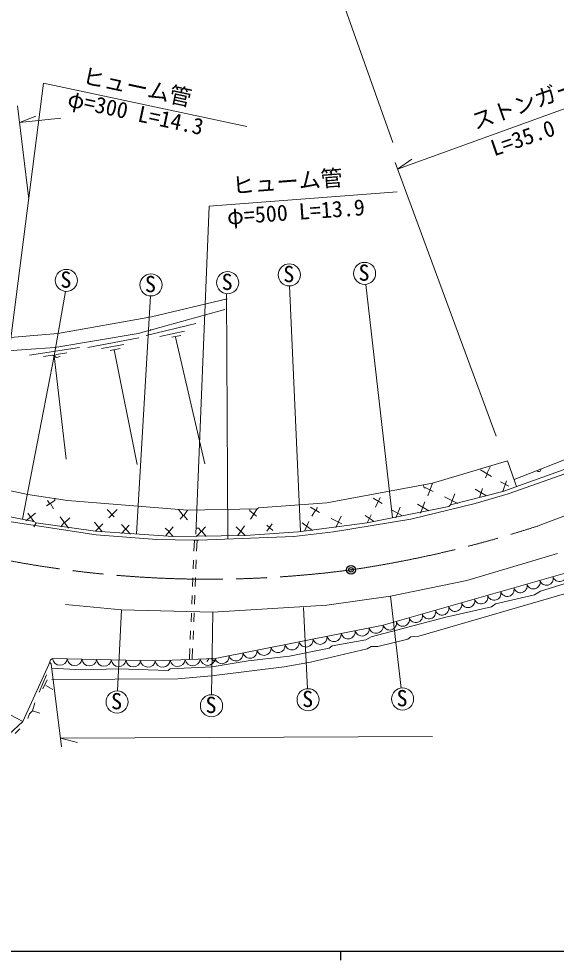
# Model space of a CAD drawing. Units: millimetres, scale not verified. Extents: x 40000 to 680000, y 20000 to 380000.
# Drawn here: x 331654 to 392383, y 204000 to 310398 of the extents above; entities that cross this region are included whole.
import ezdxf
from ezdxf.enums import TextEntityAlignment as Align

# ---------------------------------------------------------------- set-up
doc = ezdxf.new("R2010")
doc.units = ezdxf.units.MM
doc.header["$LTSCALE"] = 1000
doc.header["$PDMODE"] = 32
doc.header["$PDSIZE"] = 500
doc.linetypes.add('CHAIN', pattern=[18.5, 12, -1.5, 3.5, -1.5])
for name, color, linetype, lineweight in [('M-BGD', 7, 'Continuous', 13), ('M-BMK', 2, 'CHAIN', 13), ('M-BMK-SRVR', 3, 'Continuous', 25), ('M-STR-HTXT', 7, 'Continuous', 13), ('M-TTL-BAND', 7, 'Continuous', 25)]:
    doc.layers.add(name, color=color, linetype=linetype, lineweight=lineweight)
doc.styles.add('ＭＳ ゴシック', font='')
doc.styles.get('ＭＳ ゴシック').set_extended_font_data('MS Gothic')

msp = doc.modelspace()

# ---------------------------------------------------------------- linework, layer by layer
at = {"layer": 'M-BGD'}
for p, q in [((362243, 280211), (363488, 252437)), ((370885, 280379), (373885, 253997)), ((336915, 279584), (335645, 272302)), ((346525, 279080), (344950, 252177)), ((355125, 279330), (355283, 251604)), ((355203, 278737), (346652, 276705)), ((346652, 276705), (336068, 274842)), ((345128, 274842), (354949, 277552)), ((351647, 275943), (346059, 274588)), ((336068, 274842), (325400, 273911)), ((335730, 273234), (345128, 274842)), ((346567, 275266), (346482, 275181)), ((350377, 275096), (347583, 274504)), ((349954, 274588), (348938, 274419)), ((345212, 274334), (339455, 273234)), ((343519, 273572), (340979, 273149)), ((349361, 274419), (352663, 260110)), ((318881, 272133), (335730, 273234)), ((338524, 273234), (332851, 272387)), ((334460, 272218), (335476, 272387)), ((335476, 272387), (335899, 272133)), ((335899, 272472), (335645, 272302)), ((337084, 272641), (335899, 272472)), ((343096, 273149), (341995, 272895)), ((342418, 272980), (345043, 260026)), ((335645, 272302), (332079, 253833)), ((335645, 272302), (337000, 260618)), ((335899, 272133), (336322, 272218)), ((387625, 258330), (420040, 271021)), ((406765, 264344), (386360, 256978)), ((398468, 260788), (386953, 256724)), ((378402, 257909), (386868, 260449)), ((384921, 259772), (384582, 259094)), ((386868, 260449), (387715, 258078)), ((383820, 259433), (385090, 258671)), ((384582, 258925), (384413, 258502)), ((384582, 259094), (384582, 258925)), ((326332, 257994), (332682, 256639)), ((366464, 255708), (378402, 257909)), ((377386, 257655), (377470, 257401)), ((378402, 257909), (377894, 256470)), ((386106, 258078), (387038, 257570)), ((386784, 258163), (386360, 256978)), ((387715, 258078), (387882, 257527)), ((332682, 256639), (337169, 255962)), ((377470, 257401), (377640, 257401)), ((377640, 257401), (378486, 256978)), ((386360, 256978), (380434, 255454)), ((380942, 256724), (380434, 255454)), ((383228, 257232), (384498, 256470)), ((386953, 256724), (383228, 255623)), ((384074, 257316), (383736, 256300)), ((335730, 255962), (334798, 255369)), ((334883, 255962), (335137, 255623)), ((335137, 255623), (335222, 255623)), ((335222, 255623), (335560, 255030)), ((335730, 256216), (335730, 255962)), ((337169, 255962), (350716, 254861)), ((358759, 255115), (366464, 255708)), ((371713, 256216), (372729, 255623)), ((372475, 256300), (371967, 255200)), ((383228, 255623), (375946, 253845)), ((376708, 255538), (377978, 254776)), ((377555, 255792), (377047, 254522)), ((379756, 256385), (381280, 255623)), ((380434, 255454), (380264, 255284)), ((324384, 255284), (333359, 253591)), ((333528, 254522), (332428, 253676)), ((333359, 253591), (332682, 254522)), ((341656, 254946), (342418, 254099)), ((342757, 254946), (341826, 254014)), ((349700, 254946), (350208, 254268)), ((350292, 254268), (350716, 254861)), ((350716, 254861), (358590, 255030)), ((357743, 254946), (357743, 254776)), ((357743, 254776), (358505, 254184)), ((358590, 255030), (357828, 253845)), ((358590, 255030), (358759, 255115)), ((364601, 255200), (365617, 254607)), ((365194, 254861), (364770, 254184)), ((365278, 254861), (365194, 254861)), ((365363, 255200), (365278, 254861)), ((380264, 255284), (371036, 253422)), ((371459, 254353), (371036, 253422)), ((373830, 254861), (374930, 254268)), ((374761, 255200), (374253, 254014)), ((340386, 252067), (328702, 253845)), ((333613, 253422), (333359, 253591)), ((333613, 253422), (333359, 252998)), ((340302, 252490), (333613, 253422)), ((336322, 254099), (337254, 252829)), ((336746, 253422), (336407, 252998)), ((336830, 253422), (336746, 253422)), ((337423, 254014), (336830, 253422)), ((340217, 253506), (341064, 252406)), ((341148, 253337), (340302, 252490)), ((343265, 253252), (344281, 252152)), ((349869, 253845), (350208, 254268)), ((350208, 254268), (350292, 254268)), ((350208, 254268), (350292, 254268)), ((350292, 254268), (350716, 253760)), ((360283, 253337), (359690, 252490)), ((371036, 253422), (363246, 252406)), ((363670, 253422), (364855, 252575)), ((364432, 253591), (363924, 252490)), ((366972, 253930), (368157, 253337)), ((375946, 253845), (367226, 252406)), ((368072, 254184), (367480, 252914)), ((370782, 254268), (371798, 253591)), ((374930, 254268), (374930, 254184)), ((349107, 251898), (340302, 252490)), ((344112, 253168), (343265, 252236)), ((348176, 252829), (348599, 252490)), ((349107, 252998), (348260, 251982)), ((348599, 252490), (348599, 252406)), ((348599, 252406), (349107, 251898)), ((351732, 252829), (351986, 252829)), ((352748, 252998), (351827, 251962)), ((351986, 252829), (352240, 252490)), ((352240, 252490), (352324, 252490)), ((352324, 252490), (352832, 251898)), ((356219, 252998), (357235, 251982)), ((357150, 253083), (356388, 251982)), ((363246, 252406), (357235, 251982)), ((359690, 253168), (360368, 252575)), ((367226, 252406), (362738, 251898)), ((347244, 251559), (340386, 252067)), ((351393, 251474), (347244, 251559)), ((357235, 251982), (349107, 251898)), ((351986, 251474), (351393, 251474)), ((351441, 250229), (351492, 251474)), ((351732, 251982), (351816, 251898)), ((351748, 250235), (351799, 251474)), ((362738, 251898), (351986, 251474)), ((351360, 248231), (351400, 249230)), ((351666, 248237), (351707, 249236)), ((392541, 249950), (382296, 246902)), ((402278, 248003), (376878, 240637)), ((351278, 246232), (351319, 247232)), ((351585, 246238), (351626, 247237)), ((382296, 246902), (373660, 245124)), ((393896, 246733), (390594, 245717)), ((351196, 244234), (351237, 245233)), ((351503, 244240), (351544, 245239)), ((373660, 245124), (366464, 244108)), ((373660, 245124), (374871, 234762)), ((389916, 245294), (385514, 244278)), ((390594, 245717), (389916, 245294)), ((343265, 243600), (336915, 244193)), ((366464, 244108), (353594, 243346)), ((363839, 243854), (364286, 234684)), ((385090, 243939), (379926, 242754)), ((385514, 244278), (385090, 243939)), ((343265, 243600), (342818, 234430)), ((353594, 243346), (343265, 243600)), ((351115, 242236), (351156, 243235)), ((351422, 242242), (351462, 243241)), ((353594, 243346), (353445, 234008)), ((379926, 242754), (371459, 240552)), ((351033, 240237), (351074, 241237)), ((351340, 240243), (351381, 241242)), ((371459, 240552), (370866, 240214)), ((375946, 240552), (375608, 240298)), ((376878, 240637), (375946, 240552)), ((367056, 239536), (366718, 239282)), ((370866, 240214), (367056, 239536)), ((371459, 239452), (371036, 239198)), ((372221, 239452), (371459, 239452)), ((375608, 240298), (372221, 239452)), ((350942, 237993), (350992, 239238)), ((351249, 238005), (351299, 239244)), ((362230, 238351), (357574, 237843)), ((366718, 239282), (362230, 238351)), ((371036, 239198), (364601, 237674)), ((335052, 237420), (332089, 230985)), ((335222, 237928), (335052, 237420)), ((335306, 237504), (335137, 237674)), ((335222, 237928), (335476, 238097)), ((335306, 237504), (336492, 228106)), ((353171, 238097), (352917, 237758)), ((353848, 237758), (353340, 238097)), ((357574, 237843), (353510, 237166)), ((364601, 237674), (361638, 237166)), ((334798, 236234), (333952, 234287)), ((338693, 236827), (335391, 236996)), ((342926, 236912), (338693, 236827)), ((348514, 236742), (342926, 236912)), ((348768, 236912), (348514, 236742)), ((353510, 237166), (348768, 236912)), ((361638, 237166), (353425, 236150)), ((334838, 235669), (334355, 234654)), ((349615, 235811), (335391, 235726)), ((353425, 236150), (349615, 235811)), ((334706, 235029), (335486, 234576)), ((333444, 233102), (333190, 232170)), ((332089, 230985), (329041, 232594)), ((333190, 232170), (332851, 231832)), ((333190, 232170), (334036, 231916)), ((332089, 230985), (330565, 229546)), ((332851, 231832), (332682, 231324)), ((331750, 230138), (331242, 229630)), ((378402, 229292), (336365, 229108)), ((336365, 229108), (338299, 228599))]:
    msp.add_line(p, q, dxfattribs=at)
msp.add_lwpolyline([(335476, 238097), (347075, 237843), (353835, 238105), (372834, 241853), (402362, 250289), (424448, 258145), (444526, 266460), (459089, 273234), (474244, 281362)], dxfattribs=at)
for centre in [(337028, 280829), (362226, 281460), (370724, 281618), (346586, 280328), (355250, 280574), (342761, 233182), (364351, 233436), (375019, 233520), (353429, 232758)]:
    msp.add_circle(centre, 1250, dxfattribs=at)
for centre, radius, start, end in [((390398, 259476), 256, 214.06196, 8.70119), ((389808, 246721), 768, 197.2822, 14.60506), ((391284, 247143), 768, 197.2822, 14.60506), ((392761, 247565), 768, 197.2822, 14.60506), ((386855, 245878), 768, 197.2822, 14.60506), ((388332, 246299), 768, 197.2822, 14.60506), ((382426, 244612), 768, 197.2822, 14.60506), ((383902, 245034), 768, 197.2822, 14.60506), ((385379, 245456), 768, 197.2822, 14.60506), ((379473, 243769), 768, 197.2822, 14.60506), ((380950, 244190), 768, 197.2822, 14.60506), ((375044, 242503), 768, 197.2822, 14.60506), ((376521, 242925), 768, 197.2822, 14.60506), ((377997, 243347), 768, 197.2822, 14.60506), ((370448, 241443), 809, 195.34614, 6.97566), ((372031, 241755), 809, 195.34614, 6.97566), ((373568, 242082), 768, 197.2822, 14.60506), ((365698, 240506), 809, 195.34614, 6.97566), ((367282, 240818), 809, 195.34614, 6.97566), ((368865, 241130), 809, 195.34614, 6.97566), ((360949, 239569), 809, 195.34614, 6.97566), ((362532, 239881), 809, 195.34614, 6.97566), ((364115, 240193), 809, 195.34614, 6.97566), ((354616, 238319), 809, 195.34614, 6.97566), ((356199, 238631), 809, 195.34614, 6.97566), ((357782, 238944), 809, 195.34614, 6.97566), ((359365, 239256), 809, 195.34614, 6.97566), ((336306, 238162), 833, 184.45489, 353.03621), ((337963, 238125), 833, 184.45489, 353.03621), ((339620, 238089), 833, 184.45489, 353.03621), ((341277, 238053), 833, 184.45489, 353.03621), ((342934, 238017), 833, 184.45489, 353.03621), ((344591, 237980), 833, 184.45489, 353.03621), ((346248, 237944), 833, 184.45489, 353.03621), ((347916, 237977), 852, 189.08256, 355.35628), ((349606, 238043), 852, 189.08256, 355.35628), ((351296, 238108), 852, 189.08256, 355.35628), ((352986, 238174), 852, 189.08256, 355.35628)]:
    msp.add_arc(centre, radius, start, end, dxfattribs=at)
at = {"layer": 'M-BMK'}
msp.add_line((390544, 253153), (412776, 261634), dxfattribs=at)
for centre, radius, start, end in [((350532, 374993), 128242, 278.36833, 288.18035), ((353128, 369535), 122477, 256.46771, 277.53836)]:
    msp.add_arc(centre, radius, start, end, dxfattribs=at)
at = {"layer": 'M-BMK-SRVR'}
msp.add_circle((369196, 248117), 500, dxfattribs=at)
msp.add_point((369196, 248117), dxfattribs=at)
at = {"layer": 'M-STR-HTXT'}
for p, q in [((367395, 314805), (373914, 296432)), ((407781, 305492), (374448, 293389)), ((334439, 303131), (328349, 255675)), ((357404, 298210), (334439, 303131)), ((331496, 300581), (332766, 289998)), ((331726, 298664), (333591, 299388)), ((336383, 299172), (331726, 298664)), ((374168, 294146), (385598, 263243)), ((374448, 293389), (376088, 294535)), ((374422, 290844), (353171, 289236)), ((353171, 289236), (351673, 252155))]:
    msp.add_line(p, q, dxfattribs=at)
at = {"layer": 'M-TTL-BAND'}
for p, q in [((40000, 205000), (579000, 205000)), ((368000, 205000), (368000, 204000))]:
    msp.add_line(p, q, dxfattribs=at)

# ---------------------------------------------------------------- texts
at = {"layer": 'M-BGD', "style": 'ＭＳ ゴシック'}
for p in [(361547, 280087), (370045, 280245), (336349, 279455), (345907, 278955), (354571, 279200), (342082, 231808), (363672, 232062), (374340, 232147), (352750, 231385)]:
    msp.add_text('S', height=1833, dxfattribs=at).set_placement(p, align=Align.BOTTOM_LEFT)
at = {"layer": 'M-STR-HTXT', "style": 'ＭＳ ゴシック'}
for s, rotation, p in [('ヒューム管', 347.905, (338613, 302587)), ('ストンガード', 19.537, (383425, 297338)), ('φ=300 L=14.3', 347.905, (336923, 299983)), ('L=35.0', 19.156, (385555, 294326)), ('ヒューム管', 4.329, (355895, 290077)), ('φ=500 L=13.9', 3.948, (355280, 286584))]:
    msp.add_text(s, height=1833, rotation=rotation, dxfattribs=at).set_placement(p, align=Align.BOTTOM_LEFT)

doc.saveas('drawing.dxf')
